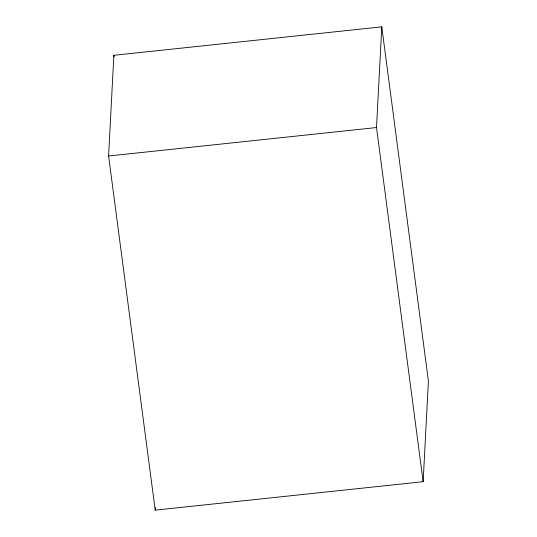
<?xml version="1.0" encoding="UTF-8"?>
<svg xmlns="http://www.w3.org/2000/svg" width="537" height="537" viewBox="0 0 537 537"><rect width="100%" height="100%" fill="white"/><g stroke="black" fill="none" stroke-linecap="round" stroke-linejoin="round"><path stroke-width="0.81" d="M108.595 156.005L113.857 55.304L381.78 26.85L428.405 380.995L423.143 481.696L155.22 510.15L108.595 156.005L376.518 127.551L381.78 26.85M155.22 510.15L155.354 507.653M376.518 127.551L423.143 481.696M113.857 55.304L114.079 56.969"/></g></svg>
